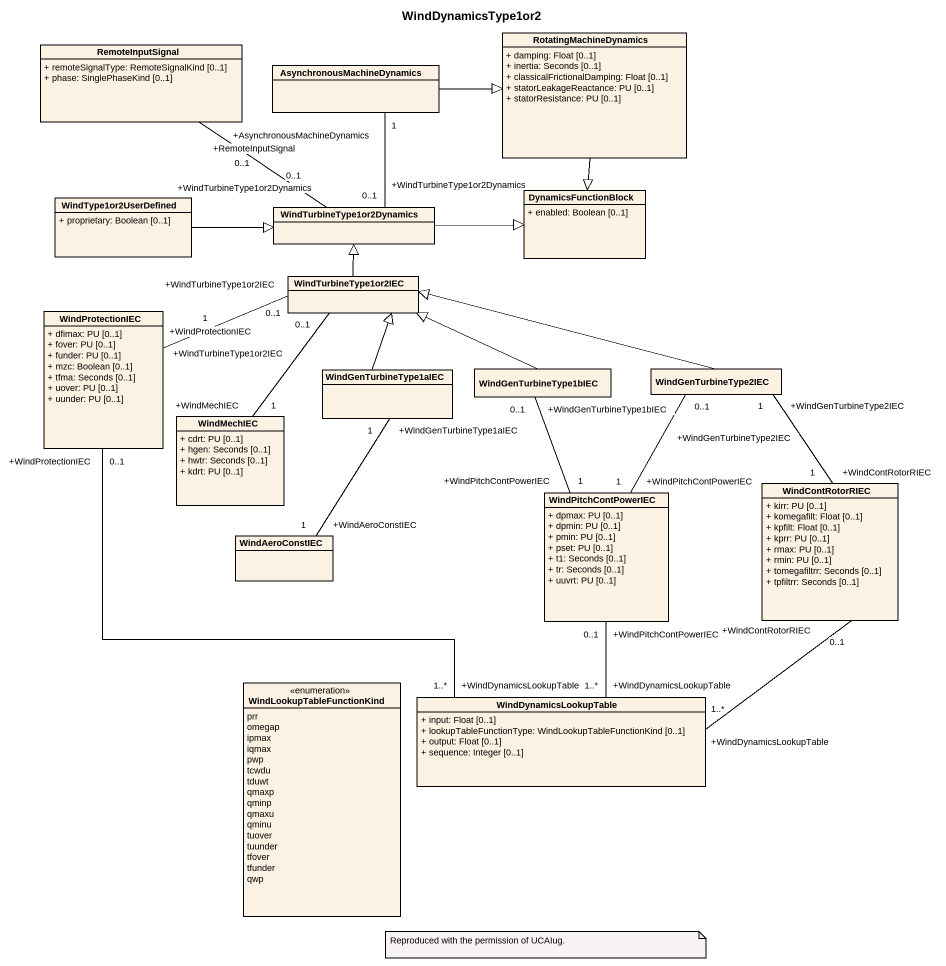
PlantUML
@startuml
title WindDynamicsType1or2
hide circle
hide empty members
skinparam classAttributeIconSize 0
class RotatingMachineDynamics {
  + damping: Float [0..1]
  + inertia: Seconds [0..1]
  + classicalFrictionalDamping: Float [0..1]
  + statorLeakageReactance: PU [0..1]
  + statorResistance: PU [0..1]
}
class RemoteInputSignal {
  + remoteSignalType: RemoteSignalKind [0..1]
  + phase: SinglePhaseKind [0..1]
}
class AsynchronousMachineDynamics
class WindType1or2UserDefined {
  + proprietary: Boolean [0..1]
}
class DynamicsFunctionBlock {
  + enabled: Boolean [0..1]
}
class WindTurbineType1or2Dynamics
class WindProtectionIEC {
  + dfimax: PU [0..1]
  + fover: PU [0..1]
  + funder: PU [0..1]
  + mzc: Boolean [0..1]
  + tfma: Seconds [0..1]
  + uover: PU [0..1]
  + uunder: PU [0..1]
}
class WindTurbineType1or2IEC
class WindGenTurbineType1aIEC
class WindGenTurbineType1bIEC
class WindGenTurbineType2IEC
class WindMechIEC {
  + cdrt: PU [0..1]
  + hgen: Seconds [0..1]
  + hwtr: Seconds [0..1]
  + kdrt: PU [0..1]
}
class WindPitchContPowerIEC {
  + dpmax: PU [0..1]
  + dpmin: PU [0..1]
  + pmin: PU [0..1]
  + pset: PU [0..1]
  + t1: Seconds [0..1]
  + tr: Seconds [0..1]
  + uuvrt: PU [0..1]
}
class WindContRotorRIEC {
  + kirr: PU [0..1]
  + komegafilt: Float [0..1]
  + kpfilt: Float [0..1]
  + kprr: PU [0..1]
  + rmax: PU [0..1]
  + rmin: PU [0..1]
  + tomegafiltrr: Seconds [0..1]
  + tpfiltrr: Seconds [0..1]
}
class WindAeroConstIEC
enum WindLookupTableFunctionKind {
  prr
  omegap
  ipmax
  iqmax
  pwp
  tcwdu
  tduwt
  qmaxp
  qminp
  qmaxu
  qminu
  tuover
  tuunder
  tfover
  tfunder
  qwp
}
class WindDynamicsLookupTable {
  + input: Float [0..1]
  + lookupTableFunctionType: WindLookupTableFunctionKind [0..1]
  + output: Float [0..1]
  + sequence: Integer [0..1]
}
RotatingMachineDynamics --|> DynamicsFunctionBlock
AsynchronousMachineDynamics -right-|> RotatingMachineDynamics
WindType1or2UserDefined -right-|> WindTurbineType1or2Dynamics
WindTurbineType1or2Dynamics "+WindTurbineType1or2Dynamics\n0..1" -up- "+RemoteInputSignal\n0..1" RemoteInputSignal
WindTurbineType1or2Dynamics "+WindTurbineType1or2Dynamics\n0..1" -up- "+AsynchronousMachineDynamics\n1" AsynchronousMachineDynamics
WindTurbineType1or2Dynamics -right-|> DynamicsFunctionBlock
WindProtectionIEC "+WindProtectionIEC\n1" -right- "+WindTurbineType1or2IEC\n0..1" WindTurbineType1or2IEC
WindTurbineType1or2IEC -up-|> WindTurbineType1or2Dynamics
WindGenTurbineType1aIEC -up-|> WindTurbineType1or2IEC
WindGenTurbineType1bIEC -left-|> WindTurbineType1or2IEC
WindGenTurbineType1bIEC "+WindGenTurbineType1bIEC\n0..1" -- "+WindPitchContPowerIEC\n1" WindPitchContPowerIEC
WindGenTurbineType2IEC -left-|> WindTurbineType1or2IEC
WindMechIEC "+WindMechIEC\n1" -up- "+WindTurbineType1or2IEC\n0..1" WindTurbineType1or2IEC
WindPitchContPowerIEC "+WindPitchContPowerIEC\n1" -up- "+WindGenTurbineType2IEC\n0..1" WindGenTurbineType2IEC
WindContRotorRIEC "+WindContRotorRIEC\n1" -up- "+WindGenTurbineType2IEC\n1" WindGenTurbineType2IEC
WindAeroConstIEC "+WindAeroConstIEC\n1" -up- "+WindGenTurbineType1aIEC\n1" WindGenTurbineType1aIEC
WindDynamicsLookupTable "+WindDynamicsLookupTable\n1..*" -up- "+WindProtectionIEC\n0..1" WindProtectionIEC
WindDynamicsLookupTable "+WindDynamicsLookupTable\n1..*" -up- "+WindPitchContPowerIEC\n0..1" WindPitchContPowerIEC
WindDynamicsLookupTable "+WindDynamicsLookupTable\n1..*" -up- "+WindContRotorRIEC\n0..1" WindContRotorRIEC
note as N1
  Reproduced with the permission of UCAIug.
end note
@enduml
